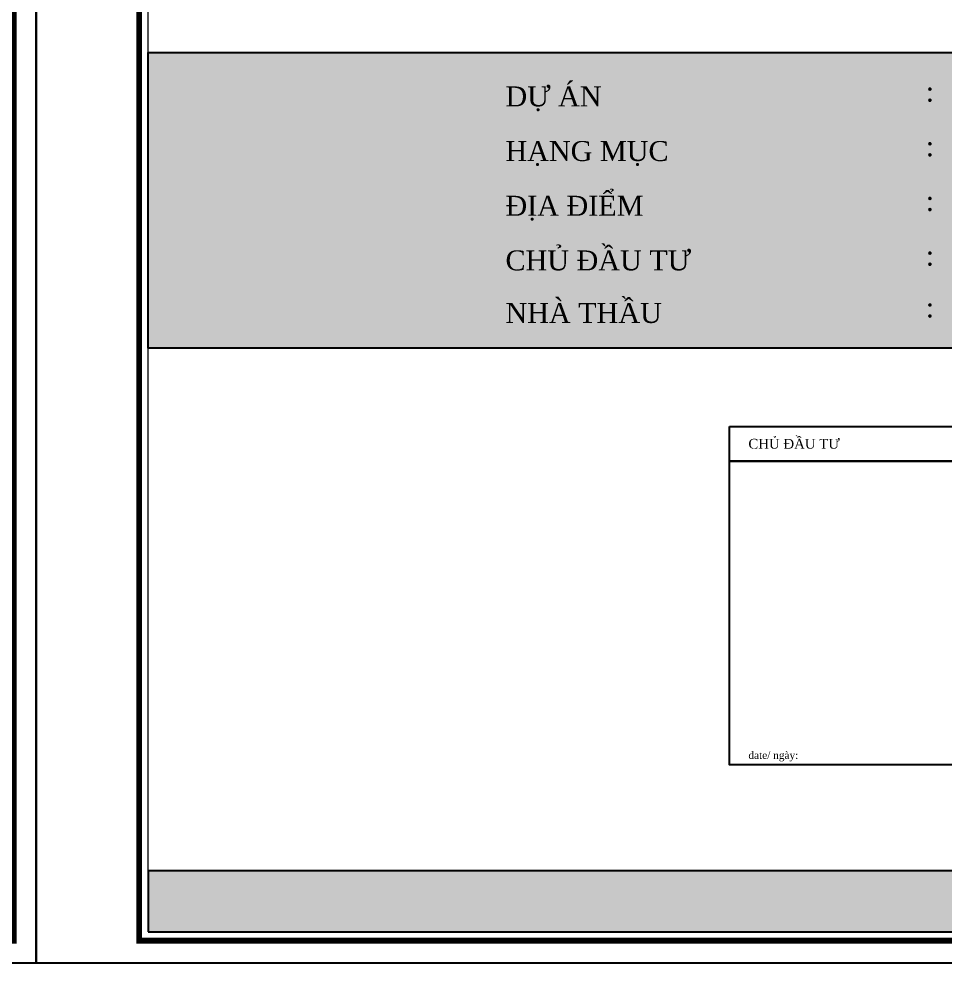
# Model space of a CAD drawing. Header units: inches. Extents: x 315041 to 662841, y -45540 to -35018.
# Drawn here: x 330212.1 to 330454.4, y -35523.3 to -35276.4 of the extents above; entities that cross this region are included whole.
import ezdxf

# ---------------------------------------------------------------- set-up
doc = ezdxf.new("R2010")
doc.units = ezdxf.units.IN
doc.header["$MEASUREMENT"] = 0
for name, color, linetype in [('7', 7, 'Continuous'), ('DIM', 8, 'Continuous'), ('KHUNG BV', 7, 'Continuous'), ('NET IN', 3, 'Continuous')]:
    doc.layers.add(name, color=color, linetype=linetype)
doc.layers.add('bia', color=7, linetype='Continuous', true_color=0xb6cdbc)
doc.layers.add('Cover text', color=7, linetype='Continuous', true_color=0x52370f)
doc.styles.add('ST3', font='times.ttf', dxfattribs={"width": 0.8})

# ---------------------------------------------------------------- blocks, each defined once
blk = doc.blocks.new('fsdfsdf')
at = {"layer": 'bia'}
h = blk.add_hatch(color=256, dxfattribs=at)
h.dxf.hatch_style = 1
h.paths.add_polyline_path([(29.3, 238.09), (598.95, 238.09), (598.95, 160.77), (29.3, 160.77)])
h = blk.add_hatch(color=256, dxfattribs=at)
h.dxf.hatch_style = 1
h.paths.add_polyline_path([(29.3, 8.2), (598.95, 8.2), (598.95, 24.12), (29.3, 24.12)])
at = {"layer": '7', "lineweight": 20, "ltscale": 100}
blk.add_lwpolyline([(29.3, 411.8), (598.95, 411.8), (598.95, 8.2), (29.3, 8.2)], close=True, dxfattribs=at)
at = {"layer": 'bia'}
for points in [[(29.3, 238.09), (598.95, 238.09), (598.95, 160.77), (29.3, 160.77)], [(29.3, 8.2), (598.95, 8.2), (598.95, 24.12), (29.3, 24.12)]]:
    blk.add_lwpolyline(points, close=True, dxfattribs=at)
at = {"layer": 'Defpoints', "color": 0}
blk.add_lwpolyline([(0, 420), (607.15, 420), (607.15, 0), (0, 0)], close=True, dxfattribs=at)
at = {"layer": 'KHUNG BV', "color": 247, "const_width": 1.54}
blk.add_lwpolyline([(26.95, 414.14), (601.3, 414.14), (601.3, 5.86), (26.95, 5.86)], close=True, dxfattribs=at)

msp = doc.modelspace()

# ---------------------------------------------------------------- linework, layer by layer
at = {"layer": 'DIM'}
for points in [[(330397.926, -35383.0008), (330520.1747, -35383.0008), (330520.1747, -35392.0539), (330397.926, -35392.0539)], [(330397.926, -35392.0539), (330520.1747, -35392.0539), (330520.1747, -35471.5173), (330397.926, -35471.5173)]]:
    msp.add_lwpolyline(points, close=True, dxfattribs=at)
at = {"layer": 'NET IN'}
for points in [[(329609.4424, -35103.3355), (330216.5973, -35103.3355), (330216.5973, -35523.3355), (329609.4424, -35523.3355)], [(330216.5973, -35103.3355), (330823.7521, -35103.3355), (330823.7521, -35523.3355), (330216.5973, -35523.3355)]]:
    msp.add_lwpolyline(points, close=True, dxfattribs=at)

# ---------------------------------------------------------------- block references
for p in [(329609.4424, -35523.3355), (330216.5973, -35523.3355)]:
    msp.add_blockref('fsdfsdf', p)

# ---------------------------------------------------------------- texts
at = {"layer": '7', "linetype": 'Continuous', "style": 'ST3'}
for s, height, p in [('CHỦ ĐẦU TƯ', 2.56802, (330402.9107, -35388.8059)), ('date/ ngày:', 1.956667, (330402.9107, -35469.9428))]:
    msp.add_text(s, height=height, dxfattribs=at).set_placement(p)
at = {"layer": 'Cover text', "style": 'ST3'}
for s, height, p in [('DỰ ÁN', 5.21368, (330339.3615, -35299.2871)), (':', 5.2137, (330449.2963, -35298.0421)), ('HẠNG MỤC', 5.21368, (330339.3615, -35313.5832)), (':', 5.2137, (330449.2963, -35312.3381)), ('ĐỊA ĐIỂM', 5.21368, (330339.3615, -35327.8792)), (':', 5.2137, (330449.2963, -35326.6341)), ('CHỦ ĐẦU TƯ', 5.21368, (330339.3615, -35342.1752)), (':', 5.2137, (330449.2963, -35340.9301)), ('NHÀ THẦU', 5.21368, (330339.3615, -35355.9304)), (':', 5.2137, (330449.2963, -35354.4884))]:
    msp.add_text(s, height=height, dxfattribs=at).set_placement(p)

doc.saveas('drawing.dxf')
